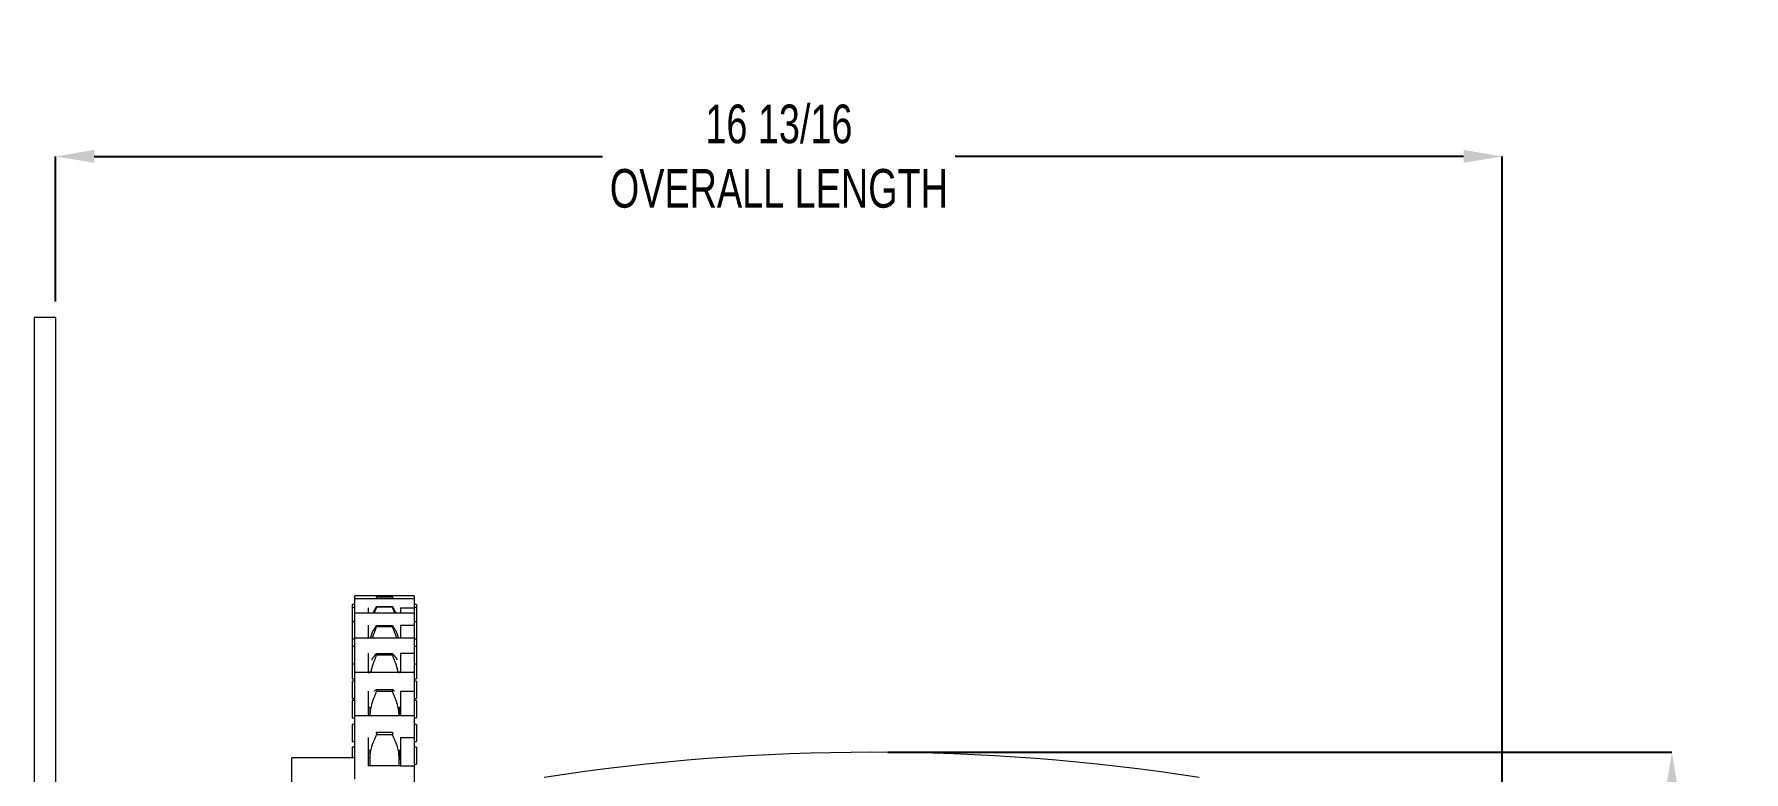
# Model space of a CAD drawing. Header units: inches. Extents: x 2.3 to 23.3, y 9.1 to 17.6.
# Drawn here: x 6.27 to 12.9, y 14.76 to 17.63 of the extents above; entities that cross this region are included whole.
import ezdxf

# ---------------------------------------------------------------- set-up
doc = ezdxf.new("R2010")
doc.units = ezdxf.units.IN
doc.header["$MEASUREMENT"] = 0
doc.header["$PDSIZE"] = -1
doc.layers.add('DIM', color=1, linetype='Continuous')
doc.styles.add('SLDTEXTSTYLE0', font='ARIAL.TTF', dxfattribs={"width": 0.7})
doc.dimstyles.new('SLDDIMSTYLE0', dxfattribs={"dimtxt": 0.15, "dimasz": 0.15, "dimexe": 0, "dimexo": 0.0625, "dimgap": 0.0375, "dimtad": 0, "dimtih": 1, "dimtoh": 1, "dimdec": 3, "dimlfac": 3, "dimrnd": 1e-09, "dimzin": 12, "dimdsep": 46, "dimtxsty": 'SLDTEXTSTYLE0', "dimsah": 1, "dimcen": 0.09, "dimadec": 0, "dimazin": 0, "dimtfac": 1, "dimtdec": 3, "dimtofl": 0, "dimtmove": 0, "dimatfit": 3, "dimfxl": 0, "dimtolj": 1, "dimtzin": 12, "dimarcsym": 0})

# ---------------------------------------------------------------- blocks, each defined once
blk = doc.blocks.new('*D8')
at = {"color": 0, "linetype": 'ByBlock', "lineweight": -2}
for p, q in [((9.5809, 14.84), (12.6244, 14.84)), ((12.6244, 14.69), (12.6244, 12.6738)), ((12.6244, 10.4274), (12.6244, 12.4436)), ((10.7887, 10.2774), (12.6244, 10.2774))]:
    blk.add_line(p, q, dxfattribs=at)
at = {"color": 0, "linetype": 'ByBlock'}
for points in [[(12.6244, 14.84), (12.5994, 14.69), (12.6494, 14.69)], [(12.6244, 10.2774), (12.5994, 10.4274), (12.6494, 10.4274)]]:
    blk.add_solid(points, dxfattribs=at)
at = {"layer": 'DEFPOINTS', "color": 0, "linetype": 'ByBlock'}
for p in [(9.5184, 14.84), (10.7262, 10.2774)]:
    blk.add_point(p, dxfattribs=at)
at = {"color": 0, "linetype": 'ByBlock', "insert": (12.6244, 12.5587), "char_height": 0.15, "attachment_point": 5, "style": 'SLDTEXTSTYLE0'}
blk.add_mtext('13 11/16', dxfattribs=at)
blk = doc.blocks.new('*D9')
at = {"color": 0, "linetype": 'ByBlock', "lineweight": -2}
for p, q in [((6.3512, 16.5899), (6.3512, 17.1524)), ((6.5012, 17.1524), (8.4742, 17.1524)), ((11.8157, 17.1524), (9.8427, 17.1524)), ((11.9657, 12.2789), (11.9657, 17.1524))]:
    blk.add_line(p, q, dxfattribs=at)
at = {"color": 0, "linetype": 'ByBlock'}
for points in [[(6.3512, 17.1524), (6.5012, 17.1774), (6.5012, 17.1274)], [(11.9657, 17.1524), (11.8157, 17.1774), (11.8157, 17.1274)]]:
    blk.add_solid(points, dxfattribs=at)
at = {"layer": 'DEFPOINTS', "color": 0, "linetype": 'ByBlock'}
for p in [(6.3512, 16.5274), (11.9657, 12.2164)]:
    blk.add_point(p, dxfattribs=at)
at = {"color": 0, "linetype": 'ByBlock', "insert": (9.1584, 17.1524), "char_height": 0.15, "attachment_point": 5, "style": 'SLDTEXTSTYLE0'}
blk.add_mtext('16 13/16\\POVERALL LENGTH', dxfattribs=at)

msp = doc.modelspace()

# ---------------------------------------------------------------- linework, layer by layer
at = {"color": 7, "linetype": 'Continuous', "lineweight": 15}
for p, q in [((6.351195, 16.527366), (6.267862, 16.527366)), ((6.267862, 16.527366), (6.267862, 11.194033)), ((6.351195, 16.527366), (6.351195, 12.944033)), ((7.502028, 15.41345), (7.502028, 15.401777)), ((7.502028, 15.401777), (7.502028, 15.3992)), ((7.502028, 15.3992), (7.502028, 15.346784)), ((7.511195, 15.446784), (7.511195, 15.43511)), ((7.511195, 15.43511), (7.511195, 15.429958)), ((7.511195, 15.429958), (7.511195, 15.401777)), ((7.511195, 15.400788), (7.511195, 15.379999)), ((7.564528, 15.400788), (7.564528, 15.379999)), ((7.596278, 15.442895), (7.596278, 15.441867)), ((7.596278, 15.442895), (7.658528, 15.442895)), ((7.658528, 15.441867), (7.596278, 15.441867)), ((7.596278, 15.405977), (7.596278, 15.402923)), ((7.596278, 15.405977), (7.658528, 15.405977)), ((7.658528, 15.402923), (7.596278, 15.402923)), ((7.658528, 15.442895), (7.658528, 15.441867)), ((7.658528, 15.405977), (7.658528, 15.402923)), ((7.689528, 15.400788), (7.742862, 15.400788)), ((7.689528, 15.400788), (7.689528, 15.379999)), ((7.742862, 15.446784), (7.742862, 15.43511)), ((7.742862, 15.43511), (7.742862, 15.400788)), ((7.742862, 15.400788), (7.742862, 15.379999)), ((7.752028, 15.41345), (7.752028, 15.401777)), ((7.752028, 15.401777), (7.752028, 15.3992)), ((7.752028, 15.3992), (7.752028, 15.346784)), ((7.502028, 15.346665), (7.502028, 15.341072)), ((7.502028, 15.341072), (7.502028, 15.279999)), ((7.511195, 15.379999), (7.511195, 15.368813)), ((7.511195, 15.368813), (7.511195, 15.33511)), ((7.511195, 15.33396), (7.511195, 15.283475)), ((7.564528, 15.33396), (7.564528, 15.283475)), ((7.596278, 15.332235), (7.596278, 15.327249)), ((7.596278, 15.332235), (7.658528, 15.332235)), ((7.658528, 15.332235), (7.658528, 15.327249)), ((7.689528, 15.33396), (7.742862, 15.33396)), ((7.689528, 15.33396), (7.689528, 15.283475)), ((7.742862, 15.379999), (7.742862, 15.33396)), ((7.742862, 15.33396), (7.742862, 15.283475)), ((7.752028, 15.346665), (7.752028, 15.341072)), ((7.752028, 15.341072), (7.752028, 15.279999)), ((7.502028, 15.279999), (7.502028, 15.250141)), ((7.511195, 15.283475), (7.511195, 15.264216)), ((7.511195, 15.264216), (7.511195, 15.224906)), ((7.658528, 15.327249), (7.596278, 15.327249)), ((7.742862, 15.283475), (7.742862, 15.22496)), ((7.752028, 15.279999), (7.752028, 15.250141)), ((7.502028, 15.250141), (7.502028, 15.240512)), ((7.502028, 15.240512), (7.502028, 15.183475)), ((7.511195, 15.224906), (7.511195, 15.150141)), ((7.564528, 15.22496), (7.564528, 15.150141)), ((7.596278, 15.223909), (7.596278, 15.217142)), ((7.596278, 15.223909), (7.658528, 15.223909)), ((7.658528, 15.217142), (7.596278, 15.217142)), ((7.658528, 15.223909), (7.658528, 15.217142)), ((7.689528, 15.22496), (7.742862, 15.22496)), ((7.689528, 15.22496), (7.689528, 15.150141)), ((7.742862, 15.22496), (7.742862, 15.150141)), ((7.752028, 15.250141), (7.752028, 15.240512)), ((7.752028, 15.240512), (7.752028, 15.183475)), ((7.502028, 15.183475), (7.502028, 15.124906)), ((7.511195, 15.149085), (7.511195, 15.120012)), ((7.570278, 15.153928), (7.570278, 15.150141)), ((7.684528, 15.153928), (7.684528, 15.150141)), ((7.742862, 15.149085), (7.742862, 15.077796)), ((7.752028, 15.183475), (7.752028, 15.124906)), ((7.502028, 15.115752), (7.502028, 15.101215)), ((7.502028, 15.101215), (7.502028, 15.049085)), ((7.511195, 15.120012), (7.511195, 15.077796)), ((7.511195, 15.077796), (7.511195, 14.981768)), ((7.564528, 15.077796), (7.564528, 14.981768)), ((7.596278, 15.084291), (7.596278, 15.075948)), ((7.596278, 15.084291), (7.658528, 15.084291)), ((7.658528, 15.075948), (7.596278, 15.075948)), ((7.658528, 15.084291), (7.658528, 15.075948)), ((7.689528, 15.077796), (7.742862, 15.077796)), ((7.689528, 15.077796), (7.689528, 14.981768)), ((7.742862, 15.077796), (7.742862, 14.981768)), ((7.752028, 15.115752), (7.752028, 15.101215)), ((7.752028, 15.101215), (7.752028, 15.049085)), ((7.502028, 15.04105), (7.502028, 14.974384)), ((7.570278, 15.015752), (7.570278, 14.981768)), ((7.684528, 15.015752), (7.684528, 14.981768)), ((7.752028, 15.04105), (7.752028, 14.974384)), ((7.502028, 14.948435), (7.502028, 14.928301)), ((7.511195, 14.981768), (7.511195, 14.9415)), ((7.511195, 14.9415), (7.511195, 14.897874)), ((7.742862, 14.981768), (7.742862, 14.897874)), ((7.752028, 14.948435), (7.752028, 14.928301)), ((7.502028, 14.928301), (7.502028, 14.881768)), ((7.511195, 14.897874), (7.511195, 14.787672)), ((7.564528, 14.897874), (7.564528, 14.787672)), ((7.596278, 14.917623), (7.596278, 14.907958)), ((7.596278, 14.917623), (7.658528, 14.917623)), ((7.658528, 14.907958), (7.596278, 14.907958)), ((7.658528, 14.917623), (7.658528, 14.907958)), ((7.689528, 14.897874), (7.742862, 14.897874)), ((7.689528, 14.897874), (7.689528, 14.786477)), ((7.742862, 14.897874), (7.742862, 14.786477)), ((7.752028, 14.928301), (7.752028, 14.881768)), ((7.267861, 13.569033), (7.267861, 14.819033)), ((7.502028, 14.860346), (7.502028, 14.819033)), ((7.570278, 14.848435), (7.570278, 14.80999)), ((7.570278, 14.80999), (7.570278, 14.787672)), ((7.684528, 14.848435), (7.684528, 14.80999)), ((7.684528, 14.787672), (7.684528, 14.80999)), ((7.752028, 14.860346), (7.752028, 14.793679)), ((7.511195, 14.786477), (7.511195, 14.735237)), ((7.742862, 14.786477), (7.689528, 14.786477)), ((7.742862, 14.786477), (7.742862, 14.691806)), ((10.470191, 14.787313), (10.469934, 14.785533))]:
    msp.add_line(p, q, dxfattribs=at)
msp.add_arc((9.518448, 6.506698), 8.333333, 81.2281669, 98.7718331, dxfattribs=at)
for points in [[(7.511195, 15.41345), (7.502028, 15.41345)], [(7.511195, 15.401777), (7.502028, 15.401777)], [(7.742862, 15.446784), (7.511195, 15.446784)], [(7.742862, 15.43511), (7.511195, 15.43511)], [(7.583101, 15.379999), (7.596278, 15.405977)], [(7.596278, 15.402923), (7.587258, 15.379999)], [(7.596278, 15.441867), (7.59349, 15.43511)], [(7.661317, 15.43511), (7.658528, 15.441867)], [(7.658528, 15.405977), (7.671705, 15.379999)], [(7.667548, 15.379999), (7.658528, 15.402923)], [(7.752028, 15.41345), (7.742862, 15.41345)], [(7.752028, 15.401777), (7.742862, 15.401777)], [(7.511195, 15.346665), (7.502028, 15.346665)], [(7.742862, 15.379999), (7.511195, 15.379999)], [(7.581698, 15.30815), (7.596278, 15.332235)], [(7.658528, 15.332235), (7.673109, 15.30815)], [(7.752028, 15.346665), (7.742862, 15.346665)], [(7.502028, 15.279999), (7.511195, 15.279999)], [(7.742862, 15.283475), (7.511195, 15.283475)], [(7.573997, 15.283475), (7.5765, 15.293783)], [(7.5765, 15.293783), (7.581698, 15.30815)], [(7.581698, 15.289592), (7.579983, 15.283475)], [(7.596278, 15.327249), (7.581698, 15.289592)], [(7.673109, 15.289592), (7.658528, 15.327249)], [(7.673109, 15.30815), (7.678307, 15.293783)], [(7.674824, 15.283475), (7.673109, 15.289592)], [(7.678307, 15.293783), (7.680829, 15.283475)], [(7.742862, 15.279999), (7.752028, 15.279999)], [(7.511195, 15.250141), (7.502028, 15.250141)], [(7.57884, 15.19908), (7.581698, 15.205217)], [(7.581698, 15.205217), (7.596278, 15.223909)], [(7.596278, 15.217142), (7.581698, 15.18003)], [(7.658528, 15.223909), (7.673109, 15.205217)], [(7.673109, 15.18003), (7.658528, 15.217142)], [(7.673109, 15.205217), (7.675967, 15.19908)], [(7.752028, 15.250141), (7.742862, 15.250141)], [(7.502028, 15.183475), (7.511195, 15.183475)], [(7.742862, 15.149085), (7.511195, 15.149085)], [(7.564528, 15.150141), (7.570278, 15.150141)], [(7.5765, 15.162324), (7.574089, 15.149085)], [(7.581698, 15.18003), (7.5765, 15.162324)], [(7.678307, 15.162324), (7.673109, 15.18003)], [(7.680693, 15.149085), (7.678307, 15.162324)], [(7.684528, 15.150141), (7.689528, 15.150141)], [(7.742862, 15.183475), (7.752028, 15.183475)], [(7.502028, 15.124906), (7.511195, 15.124906)], [(7.511195, 15.115752), (7.502028, 15.115752)], [(7.596278, 15.075948), (7.581698, 15.040509)], [(7.588106, 15.077155), (7.596278, 15.084291)], [(7.658528, 15.084291), (7.666701, 15.077155)], [(7.673109, 15.040509), (7.658528, 15.075948)], [(7.742862, 15.124906), (7.752028, 15.124906)], [(7.752028, 15.115752), (7.742862, 15.115752)], [(7.502028, 15.049085), (7.511195, 15.049085)], [(7.511195, 15.04105), (7.502028, 15.04105)], [(7.564528, 15.015752), (7.570278, 15.015752)], [(7.581698, 15.040509), (7.5765, 15.024177)], [(7.678307, 15.024177), (7.673109, 15.040509)], [(7.684528, 15.015752), (7.689528, 15.015752)], [(7.742862, 15.049085), (7.752028, 15.049085)], [(7.752028, 15.04105), (7.742862, 15.04105)], [(7.502028, 14.974384), (7.511195, 14.974384)], [(7.511195, 14.948435), (7.502028, 14.948435)], [(7.742862, 14.981768), (7.511195, 14.981768)], [(7.742862, 14.974384), (7.752028, 14.974384)], [(7.752028, 14.948435), (7.742862, 14.948435)], [(7.502028, 14.881768), (7.511195, 14.881768)], [(7.581698, 14.875268), (7.5765, 14.860807)], [(7.596278, 14.907958), (7.581698, 14.875268)], [(7.594363, 14.916785), (7.596278, 14.917623)], [(7.658528, 14.917623), (7.660443, 14.916785)], [(7.673109, 14.875268), (7.658528, 14.907958)], [(7.678307, 14.860807), (7.673109, 14.875268)], [(7.742862, 14.881768), (7.752028, 14.881768)], [(7.511195, 14.819033), (7.267861, 14.819033)], [(7.511195, 14.860346), (7.502028, 14.860346)], [(7.564528, 14.848435), (7.570353, 14.848435)], [(7.570278, 14.819033), (7.564528, 14.819033)], [(7.570389, 14.818357), (7.570278, 14.80999)], [(7.684528, 14.80999), (7.684417, 14.818357)], [(7.684454, 14.848435), (7.689528, 14.848435)], [(7.752028, 14.860346), (7.742862, 14.860346)], [(7.689528, 14.787672), (7.564528, 14.787672)], [(7.742862, 14.793679), (7.752028, 14.793679)]]:
    msp.add_open_spline(points, degree=1, dxfattribs=at)
for points, knots in [([(7.5765, 15.024177), (7.574849, 15.016986), (7.571769, 15.003571), (7.571028, 14.988677), (7.570684, 14.981768)], [0, 0, 0, 0, 0.536118545, 1, 1, 1, 1]), ([(7.684129, 14.981768), (7.683801, 14.98843), (7.683069, 15.003327), (7.680002, 15.016755), (7.678307, 15.024177)], [0, 0, 0, 0, 0.44721973, 1, 1, 1, 1]), ([(7.5765, 14.860807), (7.574867, 14.854373), (7.57155, 14.841301), (7.57078, 14.826084), (7.570389, 14.818357)], [0, 0, 0, 0, 0.49222749, 1, 1, 1, 1]), ([(7.684417, 14.818357), (7.684043, 14.825854), (7.683285, 14.841076), (7.679983, 14.854164), (7.678307, 14.860807)], [0, 0, 0, 0, 0.49243997, 1, 1, 1, 1])]:
    msp.add_open_spline(points, degree=3, knots=knots, dxfattribs=at)

# ---------------------------------------------------------------- dimensions: what is measured, and where the dimension line sits
at = {"layer": 'DIM'}
dim = msp.add_linear_dim(base=(6.351195, 17.152366), p1=(11.965695, 12.216366), p2=(6.351195, 16.527366), text='<>\\POVERALL LENGTH', dimstyle='SLDDIMSTYLE0', override={"dimdec": 4, "dimlunit": 5, "dimfrac": 2}, dxfattribs=at)
dim.commit()
dim.dimension.update_dxf_attribs({"geometry": '*D9', "text_midpoint": (9.158445, 17.152366)})
dim = msp.add_linear_dim(base=(12.624435, 10.277366), p1=(9.518448, 14.840031), p2=(10.726195, 10.277366), angle=90, dimstyle='SLDDIMSTYLE0', override={"dimdec": 4, "dimlunit": 5, "dimfrac": 2}, dxfattribs=at)
dim.commit()
dim.dimension.update_dxf_attribs({"geometry": '*D8', "text_midpoint": (12.624435, 12.558699)})

doc.saveas('drawing.dxf')
